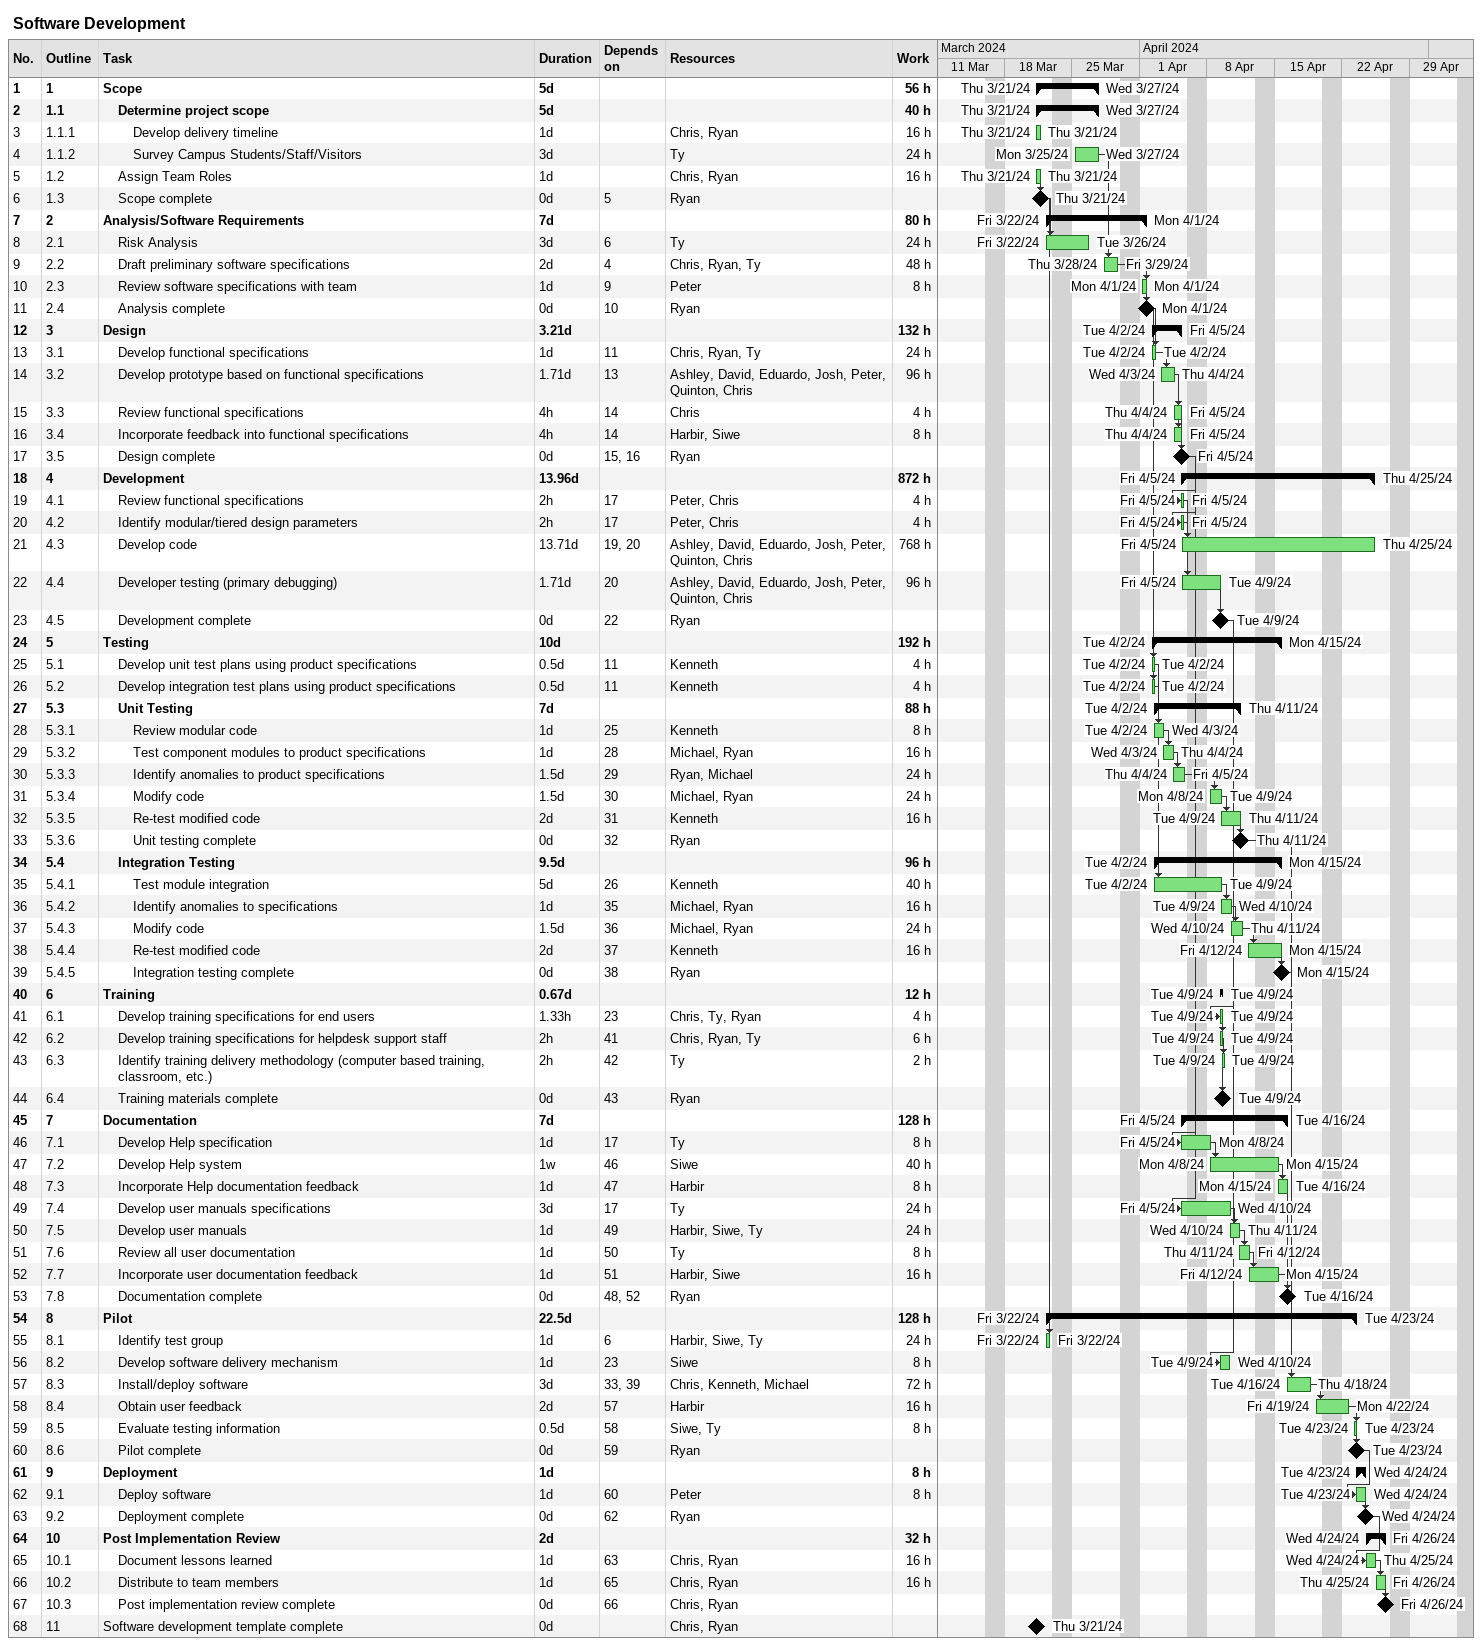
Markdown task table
Software Development

| ID | WBS | Task | Duration | Start | Finish | Predecessors | Resources | Work (h) |
|---|---|---|---|---|---|---|---|---|
| 1 | 1 | **Scope** | 5d | 2024-03-21 | 2024-03-27 |  |  | 56 |
| 2 | 1.1 | **Determine project scope** | 5d | 2024-03-21 | 2024-03-27 |  |  | 40 |
| 3 | 1.1.1 | Develop delivery timeline | 1d | 2024-03-21 | 2024-03-21 |  | Chris, Ryan | 16 |
| 4 | 1.1.2 | Survey Campus Students/Staff/Visitors | 3d | 2024-03-25 | 2024-03-27 |  | Ty | 24 |
| 5 | 1.2 | Assign Team Roles | 1d | 2024-03-21 | 2024-03-21 |  | Chris, Ryan | 16 |
| 6 | 1.3 | Scope complete | 0d | 2024-03-21 | 2024-03-21 | 5 | Ryan |  |
| 7 | 2 | **Analysis/Software Requirements** | 7d | 2024-03-22 | 2024-04-01 |  |  | 80 |
| 8 | 2.1 | Risk Analysis | 3d | 2024-03-22 | 2024-03-26 | 6 | Ty | 24 |
| 9 | 2.2 | Draft preliminary software specifications | 2d | 2024-03-28 | 2024-03-29 | 4 | Chris, Ryan, Ty | 48 |
| 10 | 2.3 | Review software specifications with team | 1d | 2024-04-01 | 2024-04-01 | 9 | Peter | 8 |
| 11 | 2.4 | Analysis complete | 0d | 2024-04-01 | 2024-04-01 | 10 | Ryan |  |
| 12 | 3 | **Design** | 3.21d | 2024-04-02 | 2024-04-05 |  |  | 132 |
| 13 | 3.1 | Develop functional specifications | 1d | 2024-04-02 | 2024-04-02 | 11 | Chris, Ryan, Ty | 24 |
| 14 | 3.2 | Develop prototype based on functional specifications | 1.71d | 2024-04-03 | 2024-04-04 | 13 | Ashley, David, Eduardo, Josh, Peter, Quinton, Chris | 96 |
| 15 | 3.3 | Review functional specifications | 4h | 2024-04-04 | 2024-04-05 | 14 | Chris | 4 |
| 16 | 3.4 | Incorporate feedback into functional specifications | 4h | 2024-04-04 | 2024-04-05 | 14 | Harbir, Siwe | 8 |
| 17 | 3.5 | Design complete | 0d | 2024-04-05 | 2024-04-05 | 15, 16 | Ryan |  |
| 18 | 4 | **Development** | 13.96d | 2024-04-05 | 2024-04-25 |  |  | 872 |
| 19 | 4.1 | Review functional specifications | 2h | 2024-04-05 | 2024-04-05 | 17 | Peter, Chris | 4 |
| 20 | 4.2 | Identify modular/tiered design parameters | 2h | 2024-04-05 | 2024-04-05 | 17 | Peter, Chris | 4 |
| 21 | 4.3 | Develop code | 13.71d | 2024-04-05 | 2024-04-25 | 19, 20 | Ashley, David, Eduardo, Josh, Peter, Quinton, Chris | 768 |
| 22 | 4.4 | Developer testing (primary debugging) | 1.71d | 2024-04-05 | 2024-04-09 | 20 | Ashley, David, Eduardo, Josh, Peter, Quinton, Chris | 96 |
| 23 | 4.5 | Development complete | 0d | 2024-04-09 | 2024-04-09 | 22 | Ryan |  |
| 24 | 5 | **Testing** | 10d | 2024-04-02 | 2024-04-15 |  |  | 192 |
| 25 | 5.1 | Develop unit test plans using product specifications | 0.5d | 2024-04-02 | 2024-04-02 | 11 | Kenneth | 4 |
| 26 | 5.2 | Develop integration test plans using product specifications | 0.5d | 2024-04-02 | 2024-04-02 | 11 | Kenneth | 4 |
| 27 | 5.3 | **Unit Testing** | 7d | 2024-04-02 | 2024-04-11 |  |  | 88 |
| 28 | 5.3.1 | Review modular code | 1d | 2024-04-02 | 2024-04-03 | 25 | Kenneth | 8 |
| 29 | 5.3.2 | Test component modules to product specifications | 1d | 2024-04-03 | 2024-04-04 | 28 | Michael, Ryan | 16 |
| 30 | 5.3.3 | Identify anomalies to product specifications | 1.5d | 2024-04-04 | 2024-04-05 | 29 | Ryan, Michael | 24 |
| 31 | 5.3.4 | Modify code | 1.5d | 2024-04-08 | 2024-04-09 | 30 | Michael, Ryan | 24 |
| 32 | 5.3.5 | Re-test modified code | 2d | 2024-04-09 | 2024-04-11 | 31 | Kenneth | 16 |
| 33 | 5.3.6 | Unit testing complete | 0d | 2024-04-11 | 2024-04-11 | 32 | Ryan |  |
| 34 | 5.4 | **Integration Testing** | 9.5d | 2024-04-02 | 2024-04-15 |  |  | 96 |
| 35 | 5.4.1 | Test module integration | 5d | 2024-04-02 | 2024-04-09 | 26 | Kenneth | 40 |
| 36 | 5.4.2 | Identify anomalies to specifications | 1d | 2024-04-09 | 2024-04-10 | 35 | Michael, Ryan | 16 |
| 37 | 5.4.3 | Modify code | 1.5d | 2024-04-10 | 2024-04-11 | 36 | Michael, Ryan | 24 |
| 38 | 5.4.4 | Re-test modified code | 2d | 2024-04-12 | 2024-04-15 | 37 | Kenneth | 16 |
| 39 | 5.4.5 | Integration testing complete | 0d | 2024-04-15 | 2024-04-15 | 38 | Ryan |  |
| 40 | 6 | **Training** | 0.67d | 2024-04-09 | 2024-04-09 |  |  | 12 |
| 41 | 6.1 | Develop training specifications for end users | 1.33h | 2024-04-09 | 2024-04-09 | 23 | Chris, Ty, Ryan | 4 |
| 42 | 6.2 | Develop training specifications for helpdesk support staff | 2h | 2024-04-09 | 2024-04-09 | 41 | Chris, Ryan, Ty | 6 |
| 43 | 6.3 | Identify training delivery methodology (computer based training, classroom, etc.) | 2h | 2024-04-09 | 2024-04-09 | 42 | Ty | 2 |
| 44 | 6.4 | Training materials complete | 0d | 2024-04-09 | 2024-04-09 | 43 | Ryan |  |
| 45 | 7 | **Documentation** | 7d | 2024-04-05 | 2024-04-16 |  |  | 128 |
| 46 | 7.1 | Develop Help specification | 1d | 2024-04-05 | 2024-04-08 | 17 | Ty | 8 |
| 47 | 7.2 | Develop Help system | 1w | 2024-04-08 | 2024-04-15 | 46 | Siwe | 40 |
| 48 | 7.3 | Incorporate Help documentation feedback | 1d | 2024-04-15 | 2024-04-16 | 47 | Harbir | 8 |
| 49 | 7.4 | Develop user manuals specifications | 3d | 2024-04-05 | 2024-04-10 | 17 | Ty | 24 |
| 50 | 7.5 | Develop user manuals | 1d | 2024-04-10 | 2024-04-11 | 49 | Harbir, Siwe, Ty | 24 |
| 51 | 7.6 | Review all user documentation | 1d | 2024-04-11 | 2024-04-12 | 50 | Ty | 8 |
| 52 | 7.7 | Incorporate user documentation feedback | 1d | 2024-04-12 | 2024-04-15 | 51 | Harbir, Siwe | 16 |
| 53 | 7.8 | Documentation complete | 0d | 2024-04-16 | 2024-04-16 | 48, 52 | Ryan |  |
| 54 | 8 | **Pilot** | 22.5d | 2024-03-22 | 2024-04-23 |  |  | 128 |
| 55 | 8.1 | Identify test group | 1d | 2024-03-22 | 2024-03-22 | 6 | Harbir, Siwe, Ty | 24 |
| 56 | 8.2 | Develop software delivery mechanism | 1d | 2024-04-09 | 2024-04-10 | 23 | Siwe | 8 |
| 57 | 8.3 | Install/deploy software | 3d | 2024-04-16 | 2024-04-18 | 33, 39 | Chris, Kenneth, Michael | 72 |
| 58 | 8.4 | Obtain user feedback | 2d | 2024-04-19 | 2024-04-22 | 57 | Harbir | 16 |
| 59 | 8.5 | Evaluate testing information | 0.5d | 2024-04-23 | 2024-04-23 | 58 | Siwe, Ty | 8 |
| 60 | 8.6 | Pilot complete | 0d | 2024-04-23 | 2024-04-23 | 59 | Ryan |  |
| 61 | 9 | **Deployment** | 1d | 2024-04-23 | 2024-04-24 |  |  | 8 |
| 62 | 9.1 | Deploy software | 1d | 2024-04-23 | 2024-04-24 | 60 | Peter | 8 |
| 63 | 9.2 | Deployment complete | 0d | 2024-04-24 | 2024-04-24 | 62 | Ryan |  |
| 64 | 10 | **Post Implementation Review** | 2d | 2024-04-24 | 2024-04-26 |  |  | 32 |
| 65 | 10.1 | Document lessons learned | 1d | 2024-04-24 | 2024-04-25 | 63 | Chris, Ryan | 16 |
| 66 | 10.2 | Distribute to team members | 1d | 2024-04-25 | 2024-04-26 | 65 | Chris, Ryan | 16 |
| 67 | 10.3 | Post implementation review complete | 0d | 2024-04-26 | 2024-04-26 | 66 | Chris, Ryan |  |
| 68 | 11 | Software development template complete | 0d | 2024-03-21 | 2024-03-21 |  | Chris, Ryan |  |
